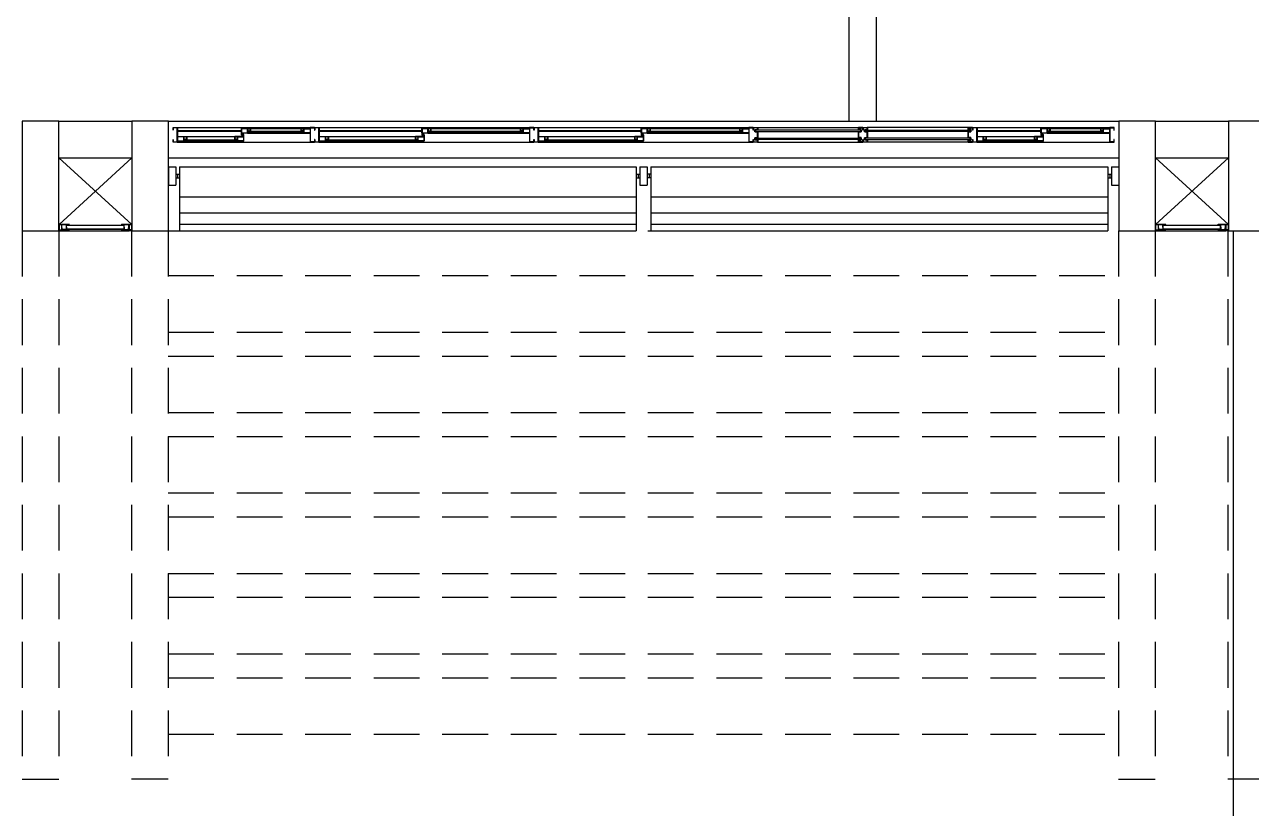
# Model space of a CAD drawing. Header units: millimetres. Extents: x 2801 to 3319, y 1187 to 1422.
# Drawn here: x 3131.96 to 3138.68, y 1264.99 to 1269.28 of the extents above; entities that cross this region are included whole.
import ezdxf

# ---------------------------------------------------------------- set-up
doc = ezdxf.new("R2010")
doc.units = ezdxf.units.MM
doc.linetypes.add('HIDDEN', pattern=[0.375, 0.25, -0.125])
for name, color, linetype in [('AR-ALV', 2, 'Continuous'), ('AR-ALV-V', 2, 'Continuous'), ('AR-BRISEPROJ', 1, 'HIDDEN'), ('AR-BRISES', 1, 'Continuous'), ('AR-ESQ', 1, 'Continuous'), ('AR-ESTC', 3, 'Continuous'), ('AR-PEITORIL', 1, 'Continuous'), ('AR-SHAFT', 1, 'Continuous'), ('AR-TALUDE', 1, 'Continuous'), ('BR-LINHAS', 1, 'Continuous'), ('BR-MONTANTE', 242, 'Continuous'), ('BR-PAINEL', 1, 'Continuous'), ('BR-SUPORTE', 1, 'Continuous'), ('DT-ESQ-BAGUETE-C', 2, 'Continuous'), ('DT-ESQ-BAGUETE-V', 1, 'Continuous'), ('DT-ESQ-CHAPA DOBRADA-V', 1, 'Continuous'), ('DT-ESQ-MARCO-V', 1, 'Continuous'), ('DT-ESQ-PERFIL CADEIRA-C', 2, 'Continuous'), ('DT-ESQ-PERFIL CADEIRA-V', 1, 'Continuous'), ('DT-ESQ-PERFIL U SIMPLES-C', 2, 'Continuous'), ('DT-ESQ-PERFIL U-C', 2, 'Continuous'), ('DT-ESQ-PERFIL U-V', 1, 'Continuous'), ('DT-ESQ-VENEZIANA-C', 2, 'Continuous'), ('DT-ESQ-VENEZIANA-V', 2, 'Continuous'), ('DT-ESQ-VIDRO-C', 2, 'Continuous'), ('DT-ESQ-VIDRO-V', 2, 'Continuous'), ('insercao', 4, 'Continuous'), ('PG-PROJ', 1, 'HIDDEN')]:
    doc.layers.add(name, color=color, linetype=linetype)

# ---------------------------------------------------------------- blocks, each defined once
blk = doc.blocks.new('EF63-P')
at = {"layer": 'DT-ESQ-BAGUETE-C', "ltscale": 0.1}
for points in [[(0.4225, -0.055), (0.409, -0.055), (0.409, -0.0535), (0.422, -0.0535, 0.414214), (0.4225, -0.053), (0.4225, -0.042, 0.414214), (0.422, -0.0415), (0.409, -0.0415), (0.409, -0.04), (0.4225, -0.04, -0.414214), (0.424, -0.0415), (0.424, -0.0535, -0.414214)], [(0.7015, -0.055), (0.715, -0.055), (0.715, -0.0535), (0.702, -0.0535, -0.414214), (0.7015, -0.053), (0.7015, -0.042, -0.414214), (0.702, -0.0415), (0.715, -0.0415), (0.715, -0.04), (0.7015, -0.04, 0.414214), (0.7, -0.0415), (0.7, -0.0535, 0.414214)], [(1.41, -0.055), (1.3965, -0.055), (1.3965, -0.0535), (1.4095, -0.0535, 0.414214), (1.41, -0.053), (1.41, -0.042, 0.414214), (1.4095, -0.0415), (1.3965, -0.0415), (1.3965, -0.04), (1.41, -0.04, -0.414214), (1.4115, -0.0415), (1.4115, -0.0535, -0.414214)], [(1.9015, -0.055), (1.915, -0.055), (1.915, -0.0535), (1.902, -0.0535, -0.414214), (1.9015, -0.053), (1.9015, -0.042, -0.414214), (1.902, -0.0415), (1.915, -0.0415), (1.915, -0.04), (1.9015, -0.04, 0.414214), (1.9, -0.0415), (1.9, -0.0535, 0.414214)], [(2.61, -0.055), (2.5965, -0.055), (2.5965, -0.0535), (2.6095, -0.0535, 0.414214), (2.61, -0.053), (2.61, -0.042, 0.414214), (2.6095, -0.0415), (2.5965, -0.0415), (2.5965, -0.04), (2.61, -0.04, -0.414214), (2.6115, -0.0415), (2.6115, -0.0535, -0.414214)], [(3.1015, -0.055), (3.115, -0.055), (3.115, -0.0535), (3.102, -0.0535, -0.414214), (3.1015, -0.053), (3.1015, -0.042, -0.414214), (3.102, -0.0415), (3.115, -0.0415), (3.115, -0.04), (3.1015, -0.04, 0.414214), (3.1, -0.0415), (3.1, -0.0535, 0.414214)], [(4.7975, -0.055), (4.784, -0.055), (4.784, -0.0535), (4.797, -0.0535, 0.414214), (4.7975, -0.053), (4.7975, -0.042, 0.414214), (4.797, -0.0415), (4.784, -0.0415), (4.784, -0.04), (4.7975, -0.04, -0.414214), (4.799, -0.0415), (4.799, -0.0535, -0.414214)], [(5.0765, -0.055), (5.09, -0.055), (5.09, -0.0535), (5.077, -0.0535, -0.414214), (5.0765, -0.053), (5.0765, -0.042, -0.414214), (5.077, -0.0415), (5.09, -0.0415), (5.09, -0.04), (5.0765, -0.04, 0.414214), (5.075, -0.0415), (5.075, -0.0535, 0.414214)], [(0.0735, -0.1), (0.06, -0.1), (0.06, -0.0985), (0.073, -0.0985, 0.414214), (0.0735, -0.098), (0.0735, -0.087, 0.414214), (0.073, -0.0865), (0.06, -0.0865), (0.06, -0.085), (0.0735, -0.085, -0.414214), (0.075, -0.0865), (0.075, -0.0985, -0.414214)], [(0.339, -0.1), (0.3525, -0.1), (0.3525, -0.0985), (0.3395, -0.0985, -0.414214), (0.339, -0.098), (0.339, -0.087, -0.414214), (0.3395, -0.0865), (0.3525, -0.0865), (0.3525, -0.085), (0.339, -0.085, 0.414214), (0.3375, -0.0865), (0.3375, -0.0985, 0.414214)], [(0.8485, -0.1), (0.835, -0.1), (0.835, -0.0985), (0.848, -0.0985, 0.414214), (0.8485, -0.098), (0.8485, -0.087, 0.414214), (0.848, -0.0865), (0.835, -0.0865), (0.835, -0.085), (0.8485, -0.085, -0.414214), (0.85, -0.0865), (0.85, -0.0985, -0.414214)], [(1.3265, -0.1), (1.34, -0.1), (1.34, -0.0985), (1.327, -0.0985, -0.414214), (1.3265, -0.098), (1.3265, -0.087, -0.414214), (1.327, -0.0865), (1.34, -0.0865), (1.34, -0.085), (1.3265, -0.085, 0.414214), (1.325, -0.0865), (1.325, -0.0985, 0.414214)], [(2.0485, -0.1), (2.035, -0.1), (2.035, -0.0985), (2.048, -0.0985, 0.414214), (2.0485, -0.098), (2.0485, -0.087, 0.414214), (2.048, -0.0865), (2.035, -0.0865), (2.035, -0.085), (2.0485, -0.085, -0.414214), (2.05, -0.0865), (2.05, -0.0985, -0.414214)], [(2.5265, -0.1), (2.54, -0.1), (2.54, -0.0985), (2.527, -0.0985, -0.414214), (2.5265, -0.098), (2.5265, -0.087, -0.414214), (2.527, -0.0865), (2.54, -0.0865), (2.54, -0.085), (2.5265, -0.085, 0.414214), (2.525, -0.0865), (2.525, -0.0985, 0.414214)], [(4.4485, -0.1), (4.435, -0.1), (4.435, -0.0985), (4.448, -0.0985, 0.414214), (4.4485, -0.098), (4.4485, -0.087, 0.414214), (4.448, -0.0865), (4.435, -0.0865), (4.435, -0.085), (4.4485, -0.085, -0.414214), (4.45, -0.0865), (4.45, -0.0985, -0.414214)], [(4.714, -0.1), (4.7275, -0.1), (4.7275, -0.0985), (4.7145, -0.0985, -0.414214), (4.714, -0.098), (4.714, -0.087, -0.414214), (4.7145, -0.0865), (4.7275, -0.0865), (4.7275, -0.085), (4.714, -0.085, 0.414214), (4.7125, -0.0865), (4.7125, -0.0985, 0.414214)]]:
    blk.add_lwpolyline(points, format="xyb", close=True, dxfattribs=at)
at = {"layer": 'DT-ESQ-BAGUETE-V', "ltscale": 0.1}
for p, q in [((0.4225, -0.04), (0.7015, -0.04)), ((1.41, -0.04), (1.9015, -0.04)), ((2.61, -0.04), (3.1015, -0.04)), ((4.7975, -0.04), (5.0765, -0.04)), ((0.0735, -0.085), (0.339, -0.085)), ((0.8485, -0.085), (1.3265, -0.085)), ((2.0485, -0.085), (2.5265, -0.085)), ((4.4485, -0.085), (4.714, -0.085))]:
    blk.add_line(p, q, dxfattribs=at)
at = {"layer": 'DT-ESQ-CHAPA DOBRADA-V', "ltscale": 0.1}
for p, q in [((0.025, -0.052), (0.374, -0.052)), ((0.025, -0.055), (0.374, -0.055)), ((0.8, -0.052), (1.3615, -0.052)), ((0.8, -0.055), (1.3615, -0.055)), ((2, -0.052), (2.5615, -0.052)), ((2, -0.055), (2.5615, -0.055)), ((4.4, -0.052), (4.749, -0.052)), ((4.4, -0.055), (4.749, -0.055))]:
    blk.add_line(p, q, dxfattribs=at)
at = {"layer": 'DT-ESQ-MARCO-V', "ltscale": 0.1}
for p, q in [((3.1985, -0.035), (3.7515, -0.035)), ((4.3515, -0.035), (3.7985, -0.035)), ((3.1985, -0.115), (3.7515, -0.115)), ((4.3515, -0.115), (3.7985, -0.115))]:
    blk.add_line(p, q, dxfattribs=at)
at = {"layer": 'DT-ESQ-PERFIL CADEIRA-C', "ltscale": 0.1}
for p, q in [((0.376, -0.0635), (0.4225, -0.0635)), ((0.75, -0.0635), (0.7015, -0.0635)), ((1.3635, -0.0635), (1.41, -0.0635)), ((1.95, -0.0635), (1.9015, -0.0635)), ((2.5635, -0.0635), (2.61, -0.0635)), ((3.15, -0.0635), (3.1015, -0.0635)), ((4.751, -0.0635), (4.7975, -0.0635)), ((5.125, -0.0635), (5.0765, -0.0635)), ((0.025, -0.1085), (0.0735, -0.1085)), ((0.3855, -0.1085), (0.339, -0.1085)), ((0.8, -0.1085), (0.8485, -0.1085)), ((1.373, -0.1085), (1.3265, -0.1085)), ((2, -0.1085), (2.0485, -0.1085)), ((2.573, -0.1085), (2.5265, -0.1085)), ((4.4, -0.1085), (4.4485, -0.1085)), ((4.7605, -0.1085), (4.714, -0.1085))]:
    blk.add_line(p, q, dxfattribs=at)
for points in [[(0.4225, -0.062, -1), (0.4225, -0.065), (0.376, -0.065, -0.414214), (0.374, -0.063), (0.374, -0.042, -0.414214), (0.376, -0.04), (0.4075, -0.04, -0.414214), (0.409, -0.0415), (0.409, -0.062)], [(0.409, -0.0635, -0.198913), (0.4079, -0.0631, -0.198913), (0.4075, -0.062), (0.4075, -0.042, 0.414214), (0.407, -0.0415), (0.376, -0.0415, 0.414214), (0.3755, -0.042), (0.3755, -0.063, 0.414214), (0.376, -0.0635)], [(0.7015, -0.065), (0.75, -0.065), (0.75, -0.0635), (0.715, -0.0635, 0.198912), (0.7161, -0.0631, 0.198913), (0.7165, -0.062), (0.7165, -0.042, -0.414214), (0.717, -0.0415), (0.75, -0.0415), (0.75, -0.04), (0.7165, -0.04, 0.414214), (0.715, -0.0415), (0.715, -0.0535), (0.715, -0.055), (0.715, -0.062), (0.7015, -0.062, 1)], [(1.41, -0.062, -1), (1.41, -0.065), (1.3635, -0.065, -0.414214), (1.3615, -0.063), (1.3615, -0.042, -0.414214), (1.3635, -0.04), (1.395, -0.04, -0.414214), (1.3965, -0.0415), (1.3965, -0.062)], [(1.3965, -0.0635, -0.198913), (1.3954, -0.0631, -0.198913), (1.395, -0.062), (1.395, -0.042, 0.414214), (1.3945, -0.0415), (1.3635, -0.0415, 0.414214), (1.363, -0.042), (1.363, -0.063, 0.414214), (1.3635, -0.0635)], [(1.9015, -0.065), (1.95, -0.065), (1.95, -0.0635), (1.915, -0.0635, 0.198912), (1.9161, -0.0631, 0.198913), (1.9165, -0.062), (1.9165, -0.042, -0.414214), (1.917, -0.0415), (1.95, -0.0415), (1.95, -0.04), (1.9165, -0.04, 0.414214), (1.915, -0.0415), (1.915, -0.0535), (1.915, -0.055), (1.915, -0.062), (1.9015, -0.062, 1)], [(2.61, -0.062, -1), (2.61, -0.065), (2.5635, -0.065, -0.414214), (2.5615, -0.063), (2.5615, -0.042, -0.414214), (2.5635, -0.04), (2.595, -0.04, -0.414214), (2.5965, -0.0415), (2.5965, -0.062)], [(2.5965, -0.0635, -0.198913), (2.5954, -0.0631, -0.198913), (2.595, -0.062), (2.595, -0.042, 0.414214), (2.5945, -0.0415), (2.5635, -0.0415, 0.414214), (2.563, -0.042), (2.563, -0.063, 0.414214), (2.5635, -0.0635)], [(3.1015, -0.065), (3.15, -0.065), (3.15, -0.0635), (3.115, -0.0635, 0.198912), (3.1161, -0.0631, 0.198913), (3.1165, -0.062), (3.1165, -0.042, -0.414214), (3.117, -0.0415), (3.15, -0.0415), (3.15, -0.04), (3.1165, -0.04, 0.414214), (3.115, -0.0415), (3.115, -0.0535), (3.115, -0.055), (3.115, -0.062), (3.1015, -0.062, 1)], [(4.7975, -0.062, -1), (4.7975, -0.065), (4.751, -0.065, -0.414214), (4.749, -0.063), (4.749, -0.042, -0.414214), (4.751, -0.04), (4.7825, -0.04, -0.414214), (4.784, -0.0415), (4.784, -0.062)], [(4.784, -0.0635, -0.198913), (4.7829, -0.0631, -0.198913), (4.7825, -0.062), (4.7825, -0.042, 0.414214), (4.782, -0.0415), (4.751, -0.0415, 0.414214), (4.7505, -0.042), (4.7505, -0.063, 0.414214), (4.751, -0.0635)], [(5.0765, -0.065), (5.125, -0.065), (5.125, -0.0635), (5.09, -0.0635, 0.198912), (5.0911, -0.0631, 0.198913), (5.0915, -0.062), (5.0915, -0.042, -0.414214), (5.092, -0.0415), (5.125, -0.0415), (5.125, -0.04), (5.0915, -0.04, 0.414214), (5.09, -0.0415), (5.09, -0.0535), (5.09, -0.055), (5.09, -0.062), (5.0765, -0.062, 1)], [(0.0735, -0.11), (0.025, -0.11), (0.025, -0.1085), (0.06, -0.1085, -0.198912), (0.0589, -0.1081, -0.198913), (0.0585, -0.107), (0.0585, -0.087, 0.414214), (0.058, -0.0865), (0.025, -0.0865), (0.025, -0.085), (0.0585, -0.085, -0.414214), (0.06, -0.0865), (0.06, -0.0985), (0.06, -0.1), (0.06, -0.107), (0.0735, -0.107, -1)], [(0.339, -0.107, 1), (0.339, -0.11), (0.3855, -0.11, 0.414214), (0.3875, -0.108), (0.3875, -0.087, 0.414214), (0.3855, -0.085), (0.354, -0.085, 0.414214), (0.3525, -0.0865), (0.3525, -0.107)], [(0.3525, -0.1085, 0.198913), (0.3536, -0.1081, 0.198913), (0.354, -0.107), (0.354, -0.087, -0.414214), (0.3545, -0.0865), (0.3855, -0.0865, -0.414214), (0.386, -0.087), (0.386, -0.108, -0.414214), (0.3855, -0.1085)], [(0.8485, -0.11), (0.8, -0.11), (0.8, -0.1085), (0.835, -0.1085, -0.198912), (0.8339, -0.1081, -0.198913), (0.8335, -0.107), (0.8335, -0.087, 0.414214), (0.833, -0.0865), (0.8, -0.0865), (0.8, -0.085), (0.8335, -0.085, -0.414214), (0.835, -0.0865), (0.835, -0.0985), (0.835, -0.1), (0.835, -0.107), (0.8485, -0.107, -1)], [(1.3265, -0.107, 1), (1.3265, -0.11), (1.373, -0.11, 0.414214), (1.375, -0.108), (1.375, -0.087, 0.414214), (1.373, -0.085), (1.3415, -0.085, 0.414214), (1.34, -0.0865), (1.34, -0.107)], [(1.34, -0.1085, 0.198913), (1.3411, -0.1081, 0.198913), (1.3415, -0.107), (1.3415, -0.087, -0.414214), (1.342, -0.0865), (1.373, -0.0865, -0.414214), (1.3735, -0.087), (1.3735, -0.108, -0.414214), (1.373, -0.1085)], [(2.0485, -0.11), (2, -0.11), (2, -0.1085), (2.035, -0.1085, -0.198912), (2.0339, -0.1081, -0.198913), (2.0335, -0.107), (2.0335, -0.087, 0.414214), (2.033, -0.0865), (2, -0.0865), (2, -0.085), (2.0335, -0.085, -0.414214), (2.035, -0.0865), (2.035, -0.0985), (2.035, -0.1), (2.035, -0.107), (2.0485, -0.107, -1)], [(2.5265, -0.107, 1), (2.5265, -0.11), (2.573, -0.11, 0.414214), (2.575, -0.108), (2.575, -0.087, 0.414214), (2.573, -0.085), (2.5415, -0.085, 0.414214), (2.54, -0.0865), (2.54, -0.107)], [(2.54, -0.1085, 0.198913), (2.5411, -0.1081, 0.198913), (2.5415, -0.107), (2.5415, -0.087, -0.414214), (2.542, -0.0865), (2.573, -0.0865, -0.414214), (2.5735, -0.087), (2.5735, -0.108, -0.414214), (2.573, -0.1085)], [(4.4485, -0.11), (4.4, -0.11), (4.4, -0.1085), (4.435, -0.1085, -0.198912), (4.4339, -0.1081, -0.198913), (4.4335, -0.107), (4.4335, -0.087, 0.414214), (4.433, -0.0865), (4.4, -0.0865), (4.4, -0.085), (4.4335, -0.085, -0.414214), (4.435, -0.0865), (4.435, -0.0985), (4.435, -0.1), (4.435, -0.107), (4.4485, -0.107, -1)], [(4.714, -0.107, 1), (4.714, -0.11), (4.7605, -0.11, 0.414214), (4.7625, -0.108), (4.7625, -0.087, 0.414214), (4.7605, -0.085), (4.729, -0.085, 0.414214), (4.7275, -0.0865), (4.7275, -0.107)], [(4.7275, -0.1085, 0.198913), (4.7286, -0.1081, 0.198913), (4.729, -0.107), (4.729, -0.087, -0.414214), (4.7295, -0.0865), (4.7605, -0.0865, -0.414214), (4.761, -0.087), (4.761, -0.108, -0.414214), (4.7605, -0.1085)]]:
    blk.add_lwpolyline(points, format="xyb", close=True, dxfattribs=at)
at = {"layer": 'DT-ESQ-PERFIL CADEIRA-V', "ltscale": 0.1}
for p, q in [((0.4075, -0.065), (0.7015, -0.065)), ((1.395, -0.065), (1.9015, -0.065)), ((2.595, -0.065), (3.1015, -0.065)), ((4.7825, -0.065), (5.0765, -0.065)), ((0.0735, -0.11), (0.339, -0.11)), ((0.8485, -0.11), (1.3265, -0.11)), ((2.0485, -0.11), (2.5265, -0.11)), ((4.4485, -0.11), (4.714, -0.11))]:
    blk.add_line(p, q, dxfattribs=at)
at = {"layer": 'DT-ESQ-PERFIL U SIMPLES-C', "ltscale": 0.1}
for points in [[(0.376, -0.077), (0.384, -0.077), (0.384, -0.0755), (0.376, -0.0755, -0.414214), (0.3755, -0.075), (0.3755, -0.067, -0.414214), (0.376, -0.0665), (0.384, -0.0665), (0.384, -0.065), (0.376, -0.065, 0.414214), (0.374, -0.067), (0.374, -0.075, 0.414214)], [(1.3635, -0.077), (1.3715, -0.077), (1.3715, -0.0755), (1.3635, -0.0755, -0.414214), (1.363, -0.075), (1.363, -0.067, -0.414214), (1.3635, -0.0665), (1.3715, -0.0665), (1.3715, -0.065), (1.3635, -0.065, 0.414214), (1.3615, -0.067), (1.3615, -0.075, 0.414214)], [(2.5635, -0.077), (2.5715, -0.077), (2.5715, -0.0755), (2.5635, -0.0755, -0.414214), (2.563, -0.075), (2.563, -0.067, -0.414214), (2.5635, -0.0665), (2.5715, -0.0665), (2.5715, -0.065), (2.5635, -0.065, 0.414214), (2.5615, -0.067), (2.5615, -0.075, 0.414214)], [(4.751, -0.077), (4.759, -0.077), (4.759, -0.0755), (4.751, -0.0755, -0.414214), (4.7505, -0.075), (4.7505, -0.067, -0.414214), (4.751, -0.0665), (4.759, -0.0665), (4.759, -0.065), (4.751, -0.065, 0.414214), (4.749, -0.067), (4.749, -0.075, 0.414214)], [(0.3855, -0.073), (0.3775, -0.073), (0.3775, -0.0745), (0.3855, -0.0745, -0.414214), (0.386, -0.075), (0.386, -0.083, -0.414214), (0.3855, -0.0835), (0.3775, -0.0835), (0.3775, -0.085), (0.3855, -0.085, 0.414214), (0.3875, -0.083), (0.3875, -0.075, 0.414214)], [(1.373, -0.073), (1.365, -0.073), (1.365, -0.0745), (1.373, -0.0745, -0.414214), (1.3735, -0.075), (1.3735, -0.083, -0.414214), (1.373, -0.0835), (1.365, -0.0835), (1.365, -0.085), (1.373, -0.085, 0.414214), (1.375, -0.083), (1.375, -0.075, 0.414214)], [(2.573, -0.073), (2.565, -0.073), (2.565, -0.0745), (2.573, -0.0745, -0.414214), (2.5735, -0.075), (2.5735, -0.083, -0.414214), (2.573, -0.0835), (2.565, -0.0835), (2.565, -0.085), (2.573, -0.085, 0.414214), (2.575, -0.083), (2.575, -0.075, 0.414214)], [(4.7605, -0.073), (4.7525, -0.073), (4.7525, -0.0745), (4.7605, -0.0745, -0.414214), (4.761, -0.075), (4.761, -0.083, -0.414214), (4.7605, -0.0835), (4.7525, -0.0835), (4.7525, -0.085), (4.7605, -0.085, 0.414214), (4.7625, -0.083), (4.7625, -0.075, 0.414214)]]:
    blk.add_lwpolyline(points, format="xyb", close=True, dxfattribs=at)
at = {"layer": 'DT-ESQ-PERFIL U-C', "ltscale": 0.1}
for points in [[(0, -0.0365, -0.414214), (0.0015, -0.035), (0.0235, -0.035, -0.414214), (0.025, -0.0365), (0.025, -0.1135, -0.414214), (0.0235, -0.115), (0.0015, -0.115, -0.414214), (0, -0.1135), (0, -0.1), (0.0015, -0.1), (0.0015, -0.113, 0.414214), (0.002, -0.1135), (0.023, -0.1135, 0.414214), (0.0235, -0.113), (0.0235, -0.037, 0.414214), (0.023, -0.0365), (0.002, -0.0365, 0.414214), (0.0015, -0.037), (0.0015, -0.05), (0, -0.05)], [(0.775, -0.0365, 0.414214), (0.7735, -0.035), (0.7515, -0.035, 0.414214), (0.75, -0.0365), (0.75, -0.1135, 0.414214), (0.7515, -0.115), (0.7735, -0.115, 0.414214), (0.775, -0.1135), (0.775, -0.1), (0.7735, -0.1), (0.7735, -0.113, -0.414214), (0.773, -0.1135), (0.752, -0.1135, -0.414214), (0.7515, -0.113), (0.7515, -0.037, -0.414214), (0.752, -0.0365), (0.773, -0.0365, -0.414214), (0.7735, -0.037), (0.7735, -0.05), (0.775, -0.05)], [(0.775, -0.0365, -0.414214), (0.7765, -0.035), (0.7985, -0.035, -0.414214), (0.8, -0.0365), (0.8, -0.1135, -0.414214), (0.7985, -0.115), (0.7765, -0.115, -0.414214), (0.775, -0.1135), (0.775, -0.1), (0.7765, -0.1), (0.7765, -0.113, 0.414214), (0.777, -0.1135), (0.798, -0.1135, 0.414214), (0.7985, -0.113), (0.7985, -0.037, 0.414214), (0.798, -0.0365), (0.777, -0.0365, 0.414214), (0.7765, -0.037), (0.7765, -0.05), (0.775, -0.05)], [(1.975, -0.0365, 0.414214), (1.9735, -0.035), (1.9515, -0.035, 0.414214), (1.95, -0.0365), (1.95, -0.1135, 0.414214), (1.9515, -0.115), (1.9735, -0.115, 0.414214), (1.975, -0.1135), (1.975, -0.1), (1.9735, -0.1), (1.9735, -0.113, -0.414214), (1.973, -0.1135), (1.952, -0.1135, -0.414214), (1.9515, -0.113), (1.9515, -0.037, -0.414214), (1.952, -0.0365), (1.973, -0.0365, -0.414214), (1.9735, -0.037), (1.9735, -0.05), (1.975, -0.05)], [(1.975, -0.0365, -0.414214), (1.9765, -0.035), (1.9985, -0.035, -0.414214), (2, -0.0365), (2, -0.1135, -0.414214), (1.9985, -0.115), (1.9765, -0.115, -0.414214), (1.975, -0.1135), (1.975, -0.1), (1.9765, -0.1), (1.9765, -0.113, 0.414214), (1.977, -0.1135), (1.998, -0.1135, 0.414214), (1.9985, -0.113), (1.9985, -0.037, 0.414214), (1.998, -0.0365), (1.977, -0.0365, 0.414214), (1.9765, -0.037), (1.9765, -0.05), (1.975, -0.05)], [(3.175, -0.0365, 0.414214), (3.1735, -0.035), (3.1515, -0.035, 0.414214), (3.15, -0.0365), (3.15, -0.1135, 0.414214), (3.1515, -0.115), (3.1735, -0.115, 0.414214), (3.175, -0.1135), (3.175, -0.1), (3.1735, -0.1), (3.1735, -0.113, -0.414214), (3.173, -0.1135), (3.152, -0.1135, -0.414214), (3.1515, -0.113), (3.1515, -0.037, -0.414214), (3.152, -0.0365), (3.173, -0.0365, -0.414214), (3.1735, -0.037), (3.1735, -0.05), (3.175, -0.05)], [(3.2, -0.1035), (3.2, -0.1135, -0.414214), (3.1985, -0.115), (3.1765, -0.115, -0.414214), (3.175, -0.1135), (3.175, -0.1), (3.1765, -0.1), (3.1765, -0.113, 0.414214), (3.177, -0.1135), (3.198, -0.1135, 0.414214), (3.1985, -0.113), (3.1985, -0.1035), (3.1855, -0.1035, -0.414214), (3.184, -0.102), (3.184, -0.092, -0.414214), (3.1855, -0.0905), (3.1985, -0.0905), (3.1985, -0.0595), (3.1855, -0.0595, -0.414214), (3.184, -0.058), (3.184, -0.048, -0.414214), (3.1855, -0.0465), (3.1985, -0.0465), (3.1985, -0.037, 0.414214), (3.198, -0.0365), (3.177, -0.0365, 0.414214), (3.1765, -0.037), (3.1765, -0.05), (3.175, -0.05), (3.175, -0.0365, -0.414214), (3.1765, -0.035), (3.1985, -0.035, -0.414214), (3.2, -0.0365), (3.2, -0.0465, -0.414214), (3.1985, -0.048), (3.1855, -0.048), (3.1855, -0.058), (3.1985, -0.058), (3.1985, -0.058, -0.414214), (3.2, -0.0595), (3.2, -0.0905, -0.414214), (3.1985, -0.092), (3.1985, -0.092), (3.1855, -0.092), (3.1855, -0.102), (3.1985, -0.102, -0.414214)], [(3.75, -0.1035), (3.75, -0.1135, 0.414214), (3.7515, -0.115), (3.7735, -0.115, 0.414214), (3.775, -0.1135), (3.775, -0.1), (3.7735, -0.1), (3.7735, -0.113, -0.414214), (3.773, -0.1135), (3.752, -0.1135, -0.414214), (3.7515, -0.113), (3.7515, -0.1035), (3.7645, -0.1035, 0.414214), (3.766, -0.102), (3.766, -0.092, 0.414214), (3.7645, -0.0905), (3.7515, -0.0905), (3.7515, -0.0595), (3.7645, -0.0595, 0.414214), (3.766, -0.058), (3.766, -0.048, 0.414214), (3.7645, -0.0465), (3.7515, -0.0465), (3.7515, -0.037, -0.414214), (3.752, -0.0365), (3.773, -0.0365, -0.414214), (3.7735, -0.037), (3.7735, -0.05), (3.775, -0.05), (3.775, -0.0365, 0.414214), (3.7735, -0.035), (3.7515, -0.035, 0.414214), (3.75, -0.0365), (3.75, -0.0465, 0.414214), (3.7515, -0.048), (3.7645, -0.048), (3.7645, -0.058), (3.7515, -0.058), (3.7515, -0.058, 0.414214), (3.75, -0.0595), (3.75, -0.0905, 0.414214), (3.7515, -0.092), (3.7515, -0.092), (3.7645, -0.092), (3.7645, -0.102), (3.7515, -0.102, 0.414214)], [(3.8, -0.1035), (3.8, -0.1135, -0.414214), (3.7985, -0.115), (3.7765, -0.115, -0.414214), (3.775, -0.1135), (3.775, -0.1), (3.7765, -0.1), (3.7765, -0.113, 0.414214), (3.777, -0.1135), (3.798, -0.1135, 0.414214), (3.7985, -0.113), (3.7985, -0.1035), (3.7855, -0.1035, -0.414214), (3.784, -0.102), (3.784, -0.092, -0.414214), (3.7855, -0.0905), (3.7985, -0.0905), (3.7985, -0.0595), (3.7855, -0.0595, -0.414214), (3.784, -0.058), (3.784, -0.048, -0.414214), (3.7855, -0.0465), (3.7985, -0.0465), (3.7985, -0.037, 0.414214), (3.798, -0.0365), (3.777, -0.0365, 0.414214), (3.7765, -0.037), (3.7765, -0.05), (3.775, -0.05), (3.775, -0.0365, -0.414214), (3.7765, -0.035), (3.7985, -0.035, -0.414214), (3.8, -0.0365), (3.8, -0.0465, -0.414214), (3.7985, -0.048), (3.7855, -0.048), (3.7855, -0.058), (3.7985, -0.058), (3.7985, -0.058, -0.414214), (3.8, -0.0595), (3.8, -0.0905, -0.414214), (3.7985, -0.092), (3.7985, -0.092), (3.7855, -0.092), (3.7855, -0.102), (3.7985, -0.102, -0.414214)], [(4.35, -0.1035), (4.35, -0.1135, 0.414214), (4.3515, -0.115), (4.3735, -0.115, 0.414214), (4.375, -0.1135), (4.375, -0.1), (4.3735, -0.1), (4.3735, -0.113, -0.414214), (4.373, -0.1135), (4.352, -0.1135, -0.414214), (4.3515, -0.113), (4.3515, -0.1035), (4.3645, -0.1035, 0.414214), (4.366, -0.102), (4.366, -0.092, 0.414214), (4.3645, -0.0905), (4.3515, -0.0905), (4.3515, -0.0595), (4.3645, -0.0595, 0.414214), (4.366, -0.058), (4.366, -0.048, 0.414214), (4.3645, -0.0465), (4.3515, -0.0465), (4.3515, -0.037, -0.414214), (4.352, -0.0365), (4.373, -0.0365, -0.414214), (4.3735, -0.037), (4.3735, -0.05), (4.375, -0.05), (4.375, -0.0365, 0.414214), (4.3735, -0.035), (4.3515, -0.035, 0.414214), (4.35, -0.0365), (4.35, -0.0465, 0.414214), (4.3515, -0.048), (4.3645, -0.048), (4.3645, -0.058), (4.3515, -0.058), (4.3515, -0.058, 0.414214), (4.35, -0.0595), (4.35, -0.0905, 0.414214), (4.3515, -0.092), (4.3515, -0.092), (4.3645, -0.092), (4.3645, -0.102), (4.3515, -0.102, 0.414214)], [(4.375, -0.0365, -0.414214), (4.3765, -0.035), (4.3985, -0.035, -0.414214), (4.4, -0.0365), (4.4, -0.1135, -0.414214), (4.3985, -0.115), (4.3765, -0.115, -0.414214), (4.375, -0.1135), (4.375, -0.1), (4.3765, -0.1), (4.3765, -0.113, 0.414214), (4.377, -0.1135), (4.398, -0.1135, 0.414214), (4.3985, -0.113), (4.3985, -0.037, 0.414214), (4.398, -0.0365), (4.377, -0.0365, 0.414214), (4.3765, -0.037), (4.3765, -0.05), (4.375, -0.05)], [(5.15, -0.0365, 0.414214), (5.1485, -0.035), (5.1265, -0.035, 0.414214), (5.125, -0.0365), (5.125, -0.1135, 0.414214), (5.1265, -0.115), (5.1485, -0.115, 0.414214), (5.15, -0.1135), (5.15, -0.1), (5.1485, -0.1), (5.1485, -0.113, -0.414214), (5.148, -0.1135), (5.127, -0.1135, -0.414214), (5.1265, -0.113), (5.1265, -0.037, -0.414214), (5.127, -0.0365), (5.148, -0.0365, -0.414214), (5.1485, -0.037), (5.1485, -0.05), (5.15, -0.05)]]:
    blk.add_lwpolyline(points, format="xyb", close=True, dxfattribs=at)
at = {"layer": 'DT-ESQ-PERFIL U-V', "ltscale": 0.1}
for p, q in [((0.0235, -0.035), (0.7515, -0.035)), ((0.7985, -0.035), (1.9515, -0.035)), ((1.9985, -0.035), (3.1515, -0.035)), ((4.3985, -0.035), (5.1265, -0.035)), ((0.0235, -0.115), (0.7515, -0.115)), ((0.7985, -0.115), (1.9515, -0.115)), ((1.9985, -0.115), (3.1515, -0.115)), ((4.3985, -0.115), (5.1265, -0.115))]:
    blk.add_line(p, q, dxfattribs=at)
at = {"layer": 'DT-ESQ-VIDRO-C', "ltscale": 0.1}
for points in [[(0.7125, -0.06), (0.7125, -0.057), (0.4115, -0.057), (0.4115, -0.06)], [(1.9125, -0.06), (1.9125, -0.057), (1.399, -0.057), (1.399, -0.06)], [(3.1125, -0.06), (3.1125, -0.057), (2.599, -0.057), (2.599, -0.06)], [(3.7625, -0.056), (3.7625, -0.05), (3.1875, -0.05), (3.1875, -0.056)], [(3.7875, -0.056), (3.7875, -0.05), (4.3625, -0.05), (4.3625, -0.056)], [(5.0875, -0.06), (5.0875, -0.057), (4.7865, -0.057), (4.7865, -0.06)], [(0.063, -0.105), (0.063, -0.102), (0.3495, -0.102), (0.3495, -0.105)], [(0.838, -0.105), (0.838, -0.102), (1.337, -0.102), (1.337, -0.105)], [(2.038, -0.105), (2.038, -0.102), (2.537, -0.102), (2.537, -0.105)], [(4.438, -0.105), (4.438, -0.102), (4.7245, -0.102), (4.7245, -0.105)]]:
    blk.add_lwpolyline(points, close=True, dxfattribs=at)
at = {"layer": 'DT-ESQ-VIDRO-V', "ltscale": 0.1}
for points in [[(3.7625, -0.094), (3.7625, -0.1), (3.1875, -0.1), (3.1875, -0.094)], [(3.7875, -0.094), (3.7875, -0.1), (4.3625, -0.1), (4.3625, -0.094)]]:
    blk.add_lwpolyline(points, close=True, dxfattribs=at)
blk = doc.blocks.new('EF01A-P')
at = {"layer": 'DT-ESQ-BAGUETE-C', "ltscale": 0.1}
for points in [[(0.0015, 0.035), (0.015, 0.035), (0.015, 0.0335), (0.0015, 0.0335), (0.0015, 0.005), (0.015, 0.005), (0.015, 0.0035), (0.0015, 0.0035, -0.414214), (0, 0.005), (0, 0.0335, -0.414214)], [(0.3985, 0.035), (0.385, 0.035), (0.385, 0.0335), (0.3985, 0.0335), (0.3985, 0.005), (0.385, 0.005), (0.385, 0.0035), (0.3985, 0.0035, 0.414214), (0.4, 0.005), (0.4, 0.0335, 0.414214)]]:
    blk.add_lwpolyline(points, format="xyb", close=True, dxfattribs=at)
at = {"layer": 'DT-ESQ-PERFIL CADEIRA-C', "ltscale": 0.1}
for points in [[(0.01, 0.0015), (0.01, 0.003), (0.0015, 0.003, 1), (0.0015, 0), (0.015, 0, 0.414214), (0.0165, 0.0015), (0.0165, 0.0335), (0.043, 0.0335)], [(0.043, 0.0065), (0.018, 0.0065), (0.018, 0.0165), (0.0165, 0.0165), (0.0165, 0.0065, 0.414214), (0.018, 0.005), (0.043, 0.005), (0.0565, 0.005, 1), (0.0565, 0.008), (0.043, 0.008), (0.043, 0.02), (0.043, 0.032), (0.0565, 0.032, 1), (0.0565, 0.035), (0.043, 0.035), (0.0165, 0.035, 0.414214), (0.015, 0.0335), (0.015, 0.0015), (0.0015, 0.0015)], [(0.0415, 0.02), (0.0415, 0.032, -0.414214), (0.043, 0.0335), (0.0565, 0.0335)], [(0.0415, 0.02), (0.0415, 0.008, 0.414214), (0.043, 0.0065), (0.0565, 0.0065)], [(0.357, 0.0065), (0.382, 0.0065), (0.382, 0.0165), (0.3835, 0.0165), (0.3835, 0.0065, -0.414214), (0.382, 0.005), (0.357, 0.005), (0.3435, 0.005, -1), (0.3435, 0.008), (0.357, 0.008), (0.357, 0.02), (0.357, 0.032), (0.3435, 0.032, -1), (0.3435, 0.035), (0.357, 0.035), (0.3835, 0.035, -0.414214), (0.385, 0.0335), (0.385, 0.0015), (0.3985, 0.0015)], [(0.3585, 0.02), (0.3585, 0.032, 0.414214), (0.357, 0.0335), (0.3435, 0.0335)], [(0.3585, 0.02), (0.3585, 0.008, -0.414214), (0.357, 0.0065), (0.3435, 0.0065)], [(0.39, 0.0015), (0.39, 0.003), (0.3985, 0.003, -1), (0.3985, 0), (0.385, 0, -0.414214), (0.3835, 0.0015), (0.3835, 0.0335), (0.357, 0.0335)]]:
    blk.add_lwpolyline(points, format="xyb", dxfattribs=at)
at = {"layer": 'DT-ESQ-PERFIL CADEIRA-V', "ltscale": 0.1}
blk.add_line((0.015, 0), (0.385, 0), dxfattribs=at)
at = {"layer": 'DT-ESQ-VENEZIANA-C', "ltscale": 0.1}
for p, q in [((0.043, 0.0105), (0.357, 0.0105)), ((0.043, 0.009), (0.357, 0.009))]:
    blk.add_line(p, q, dxfattribs=at)
at = {"layer": 'DT-ESQ-VENEZIANA-V', "ltscale": 0.1}
blk.add_line((0.043, 0.031), (0.357, 0.031), dxfattribs=at)
blk = doc.blocks.new('BR-MODULO2')
at = {"layer": 'BR-LINHAS'}
for p, q in [((0.06, -0.2648), (2.56, -0.2648)), ((2.64, -0.2648), (5.14, -0.2648)), ((0.06, -0.3524), (2.56, -0.3524)), ((2.64, -0.3524), (5.14, -0.3524)), ((0.06, -0.4147), (2.56, -0.4147)), ((2.64, -0.4147), (5.14, -0.4147))]:
    blk.add_line(p, q, dxfattribs=at)
at = {"layer": 'BR-MONTANTE'}
for p, q in [((0, -0.1), (0, -0.2)), ((0, -0.1), (0.04, -0.1)), ((0.04, -0.1), (0.04, -0.2)), ((2.5797, -0.1), (2.6197, -0.1)), ((2.5797, -0.1), (2.5797, -0.2)), ((2.6197, -0.1), (2.6197, -0.2)), ((5.16, -0.1), (5.16, -0.2)), ((5.16, -0.1), (5.2, -0.1)), ((5.2, -0.1), (5.2, -0.2)), ((0, -0.2), (0.04, -0.2)), ((2.5797, -0.2), (2.6197, -0.2)), ((5.16, -0.2), (5.2, -0.2))]:
    blk.add_line(p, q, dxfattribs=at)
at = {"layer": 'BR-PAINEL'}
for p, q in [((0.06, -0.1), (2.56, -0.1)), ((0.06, -0.1), (0.06, -0.45)), ((2.56, -0.1), (2.56, -0.45)), ((2.64, -0.1), (2.64, -0.45)), ((2.64, -0.1), (5.14, -0.1)), ((5.14, -0.1), (5.14, -0.45)), ((0.06, -0.45), (2.56, -0.45)), ((2.64, -0.45), (5.14, -0.45))]:
    blk.add_line(p, q, dxfattribs=at)
at = {"layer": 'BR-SUPORTE'}
for p, q in [((0.04, -0.14), (0.06, -0.14)), ((0.04, -0.16), (0.06, -0.16)), ((0.05, -0.14), (0.05, -0.16)), ((2.5597, -0.14), (2.5797, -0.14)), ((2.5597, -0.16), (2.5797, -0.16)), ((2.5697, -0.14), (2.5697, -0.16)), ((2.6397, -0.14), (2.6197, -0.14)), ((2.6397, -0.16), (2.6197, -0.16)), ((2.6297, -0.14), (2.6297, -0.16)), ((5.14, -0.14), (5.16, -0.14)), ((5.14, -0.16), (5.16, -0.16)), ((5.15, -0.14), (5.15, -0.16))]:
    blk.add_line(p, q, dxfattribs=at)
blk = doc.blocks.new('PG-MODULO2-PJ-B')
at = {"layer": 'PG-PROJ'}
for p, q in [((0, 0), (0, -3)), ((5.6, 0), (5.6, -3)), ((0.2, 0), (5.4, 0)), ((0.2, 0), (0.2, -3)), ((5.4, 0), (5.4, -3)), ((0.2, -0.2454), (5.4, -0.2454)), ((0.2, -0.5546), (5.4, -0.5546)), ((0.2, -0.6854), (5.4, -0.6854)), ((0.2, -0.9946), (5.4, -0.9946)), ((0.2, -1.1254), (5.4, -1.1254)), ((0.2, -1.4346), (5.4, -1.4346)), ((0.2, -1.5654), (5.4, -1.5654)), ((0.2, -1.8746), (5.4, -1.8746)), ((0.2, -2.0054), (5.4, -2.0054)), ((0.2, -2.3146), (5.4, -2.3146)), ((0.2, -2.4454), (5.4, -2.4454)), ((0.2, -2.7546), (5.4, -2.7546)), ((0.2, -3), (0, -3)), ((5.4, -3), (5.6, -3))]:
    blk.add_line(p, q, dxfattribs=at)
blk = doc.blocks.new('pe-bl03-aud-cobertura')
at = {"layer": 'AR-ALV-V'}
for q in [(98.6, -73.2), (93.05, -78.425)]:
    blk.add_line((93.05, -73.2), q, dxfattribs=at)

msp = doc.modelspace()

# ---------------------------------------------------------------- linework, layer by layer
at = {"layer": 'AR-ALV'}
for p, q in [((3136.4749, 1268.7498), (3136.4749, 1273.3998)), ((3136.6249, 1268.7498), (3136.6249, 1273.3998)), ((3132.1499, 1268.7498), (3132.5499, 1268.7498)), ((3136.4749, 1268.7498), (3136.6249, 1268.7498)), ((3138.1499, 1268.7498), (3138.5499, 1268.7498)), ((3132.1499, 1268.5498), (3132.5499, 1268.5498)), ((3138.1499, 1268.5498), (3138.5499, 1268.5498))]:
    msp.add_line(p, q, dxfattribs=at)
at = {"layer": 'AR-ESTC'}
for points in [[(3131.9499, 1268.1498), (3132.1499, 1268.1498), (3132.1499, 1268.7498), (3131.9499, 1268.7498)], [(3132.5499, 1268.1498), (3132.7499, 1268.1498), (3132.7499, 1268.7498), (3132.5499, 1268.7498)], [(3137.9499, 1268.1498), (3138.1499, 1268.1498), (3138.1499, 1268.7498), (3137.9499, 1268.7498)], [(3138.5499, 1268.1498), (3138.7499, 1268.1498), (3138.7499, 1268.7498), (3138.5499, 1268.7498)]]:
    msp.add_lwpolyline(points, close=True, dxfattribs=at)
at = {"layer": 'AR-PEITORIL'}
for p, q in [((3132.7499, 1268.7498), (3137.9499, 1268.7498)), ((3132.7499, 1268.5498), (3137.9499, 1268.5498))]:
    msp.add_line(p, q, dxfattribs=at)
at = {"layer": 'AR-SHAFT'}
for p, q in [((3132.1499, 1268.5498), (3132.5495, 1268.1844)), ((3132.5499, 1268.5498), (3132.1514, 1268.1848)), ((3138.1499, 1268.5498), (3138.5495, 1268.1844)), ((3138.5499, 1268.5498), (3138.1514, 1268.1848))]:
    msp.add_line(p, q, dxfattribs=at)
at = {"layer": 'AR-TALUDE'}
msp.add_open_spline([(3124.3675, 1268.2584), (3124.8707, 1261.7606), (3127.5572, 1246.7648), (3144.9417, 1233.6191), (3156.1673, 1236.3321), (3164.4484, 1242.0317), (3171.6254, 1254.5339), (3176.6316, 1265.464), (3181.1956, 1274.1782), (3183.2408, 1280.0816)], degree=3, knots=[0.874603, 0.874603, 0.874603, 0.874603, 13.033613, 24.300817, 33.994288, 45.623477, 57.311406, 66.544355, 85.146679, 85.146679, 85.146679, 85.146679], dxfattribs=at)

# ---------------------------------------------------------------- block references
at = {"layer": 'AR-BRISEPROJ'}
for p in [(3126.5499, 1268.1498), (3132.5484, 1268.1498), (3138.5469, 1268.1498)]:
    msp.add_blockref('PG-MODULO2-PJ-B', p, dxfattribs=at)
at = {"layer": 'AR-BRISES'}
msp.add_blockref('BR-MODULO2', (3132.7499, 1268.5998), dxfattribs=at)
at = {"layer": 'AR-ESQ'}
for name, p in [('EF63-P', (3132.7749, 1268.7498)), ('EF01A-P', (3132.1499, 1268.1498)), ('EF01A-P', (3138.1499, 1268.1498))]:
    msp.add_blockref(name, p, dxfattribs=at)
at = {"layer": 'insercao', "ltscale": 10}
msp.add_blockref('pe-bl03-aud-cobertura', (3045.5249, 1341.3498), dxfattribs=at)

doc.saveas('drawing.dxf')
